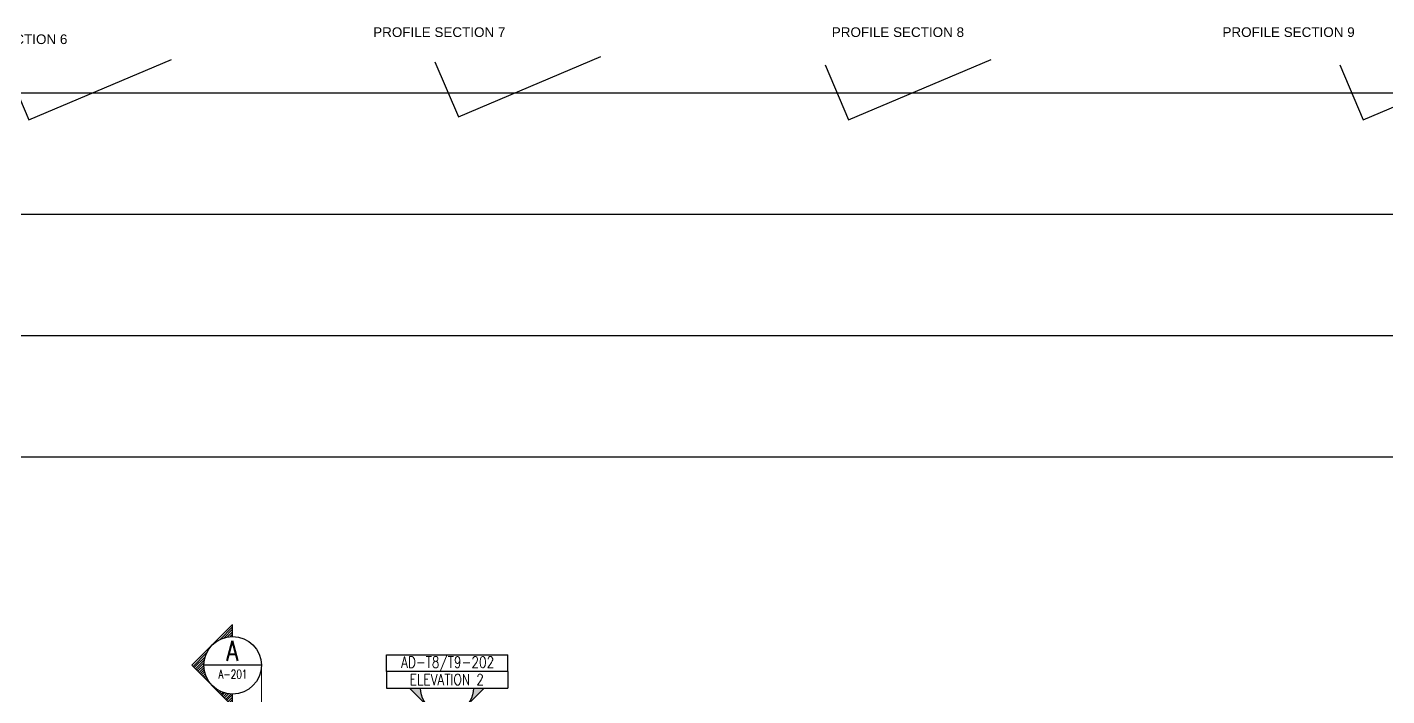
# Model space of a CAD drawing. Header units: millimetres. Extents: x 1066295 to 1300022, y -5734212 to -5454663.
# Drawn here: x 1193788 to 1229095, y -5700046 to -5682677 of the extents above; entities that cross this region are included whole.
import ezdxf

# ---------------------------------------------------------------- set-up
doc = ezdxf.new("R2010")
doc.units = ezdxf.units.MM
doc.header["$LTSCALE"] = 1000
doc.header["$MEASUREMENT"] = 0
for name, pattern in [('AUDIT_D_120904163729-0', [0]), ('T9_KEY PLAN(TYPICAL FLOOR)$0$T8(T9 IS SIMILAR) - DIMENSION & TEXTING$0$T8_REFUGE COLUMNS$0$HIDDEN', [0.375, 0.25, -0.125]), ('T9_PROFILE SECTIONS$0$HIDDEN2', [0.1875, 0.125, -0.0625]), ('T9_PROFILE SECTIONS$0$PHANTOM2', [1.25, 0.625, -0.125, 0.125, -0.125, 0.125, -0.125]), ('T9_PROFILE SECTIONS$0$T8_PROFILE SECTIONS$0$PHANTOM2', [1.25, 0.625, -0.125, 0.125, -0.125, 0.125, -0.125])]:
    doc.linetypes.add(name, pattern=pattern)
doc.layers.get('0').update_dxf_attribs({"linetype": 'AUDIT_D_120904163729-0'})
for name, color, linetype in [('T9_KEY PLAN(TYPICAL FLOOR)$0$T8(T9 IS SIMILAR) - DIMENSION & TEXTING$0$T8_REFUGE COLUMNS$0$a-section line', 92, 'Continuous'), ('T9_KEY PLAN(TYPICAL FLOOR)$0$T8(T9 IS SIMILAR) - DIMENSION & TEXTING$0$T8_REFUGE COLUMNS$0$SECTSYMBOL', 3, 'Continuous'), ('T9_KEY PLAN(TYPICAL FLOOR)$0$T8(T9 IS SIMILAR) - DIMENSION & TEXTING$0$T8_REFUGE COLUMNS$0$TEXTB', 2, 'Continuous'), ('T9_KEY PLAN(TYPICAL FLOOR)$0$T8_REFUGE COLUMNS$0$SECTSYMBOL', 3, 'Continuous'), ('T9_PROFILE SECTIONS$0$A-PROFILE SECTIONS', 81, 'T9_PROFILE SECTIONS$0$PHANTOM2'), ('T9_PROFILE SECTIONS$0$LEVEL', 7, 'Continuous'), ('T9_PROFILE SECTIONS$0$T8_PROFILE SECTIONS$0$A-PROFILE SECTIONS', 81, 'T9_PROFILE SECTIONS$0$T8_PROFILE SECTIONS$0$PHANTOM2')]:
    doc.layers.add(name, color=color, linetype=linetype)
doc.styles.add('T9_KEY PLAN(TYPICAL FLOOR)$0$T8(T9 IS SIMILAR) - DIMENSION & TEXTING$0$T8_REFUGE COLUMNS$0$ROMANS', font='romans.shx', dxfattribs={"width": 0.75})
doc.styles.add('T9_KEY PLAN(TYPICAL FLOOR)$0$T8(T9 IS SIMILAR) - DIMENSION & TEXTING$0$T8_REFUGE COLUMNS$0$TEXT1', font='simplex.shx', dxfattribs={"width": 0.8})
doc.styles.add('T9_PROFILE SECTIONS$0$arial', font='sanss___.ttf')
doc.styles.add('T9_PROFILE SECTIONS$0$T8_PROFILE SECTIONS$0$arial', font='sanss___.ttf')

# ---------------------------------------------------------------- blocks, each defined once
blk = doc.blocks.new('T9_PROFILE SECTIONS$0$A$C04612184')
at = {"layer": 'T9_PROFILE SECTIONS$0$LEVEL', "color": 8, "linetype": 'T9_PROFILE SECTIONS$0$HIDDEN2', "ltscale": 5}
for p, q in [((89.8181, 7.515), (-67.8271, 7.515)), ((89.8181, 4.365), (-67.8271, 4.365)), ((89.8181, 1.215), (-67.8271, 1.215)), ((89.8181, -1.935), (-67.8271, -1.935))]:
    blk.add_line(p, q, dxfattribs=at)
blk = doc.blocks.new('T9_PROFILE SECTIONS$0$A$C3ED14206')
at = {"linetype": 'ByBlock'}
blk.add_lwpolyline([(-1664.1, -92459.9), (-1056.4, -93891.7), (2646.1, -92320.2)], dxfattribs=at)
blk = doc.blocks.new('T9_PROFILE SECTIONS$0$A$C3D9C41AD')
at = {"linetype": 'ByBlock'}
blk.add_lwpolyline([(1624, -92459.9), (2231.7, -93891.8), (5934.2, -92320.2)], dxfattribs=at)
blk = doc.blocks.new('T9_KEY PLAN(TYPICAL FLOOR)')
at = {"layer": 'T9_KEY PLAN(TYPICAL FLOOR)$0$T8(T9 IS SIMILAR) - DIMENSION & TEXTING$0$T8_REFUGE COLUMNS$0$a-section line', "extrusion": (6.49692e-15, 1.108e-09, 1)}
h = blk.add_hatch(color=8, dxfattribs=at)
edge = h.paths.add_edge_path()
edge.add_line((1207118.9, -5697446.6), (1207402.9, -5697446.6))
edge.add_line((1207402.9, -5697446.6), (1206433.1, -5698416.4))
edge.add_line((1206433.1, -5698416.4), (1205463.2, -5697446.6))
edge.add_line((1205463.2, -5697446.6), (1205747.3, -5697446.6))
edge.add_ellipse((1206433.1, -5697446.6), major_axis=(-484.9, -484.9), ratio=1, start_angle=315, end_angle=495)
at = {"layer": 'T9_KEY PLAN(TYPICAL FLOOR)$0$T8(T9 IS SIMILAR) - DIMENSION & TEXTING$0$T8_REFUGE COLUMNS$0$SECTSYMBOL'}
h = blk.add_hatch(dxfattribs=at)
h.set_pattern_fill('ANSI31', color=8, scale=355.5, angle=990, style=0)
h.set_pattern_definition([(225, (292786.792, -7078624.116), (-31.4220576, 31.4220576), [])])
h.paths.add_polyline_path([(1200337.9, -5696327.7), (1199809.2, -5696856.4), (1200337.9, -5697385.2, -0.1989124), (1200118.9, -5696856.4, -0.1989124)])
h.paths.add_polyline_path([(1200337.9, -5697385.2), (1200866.7, -5697913.9), (1200866.7, -5697604.2, -0.1989124)])
h.paths.add_polyline_path([(1200866.7, -5695799), (1200337.9, -5696327.7, -0.1989124), (1200866.7, -5696108.7)])
at = {"color": 4, "linetype": 'T9_KEY PLAN(TYPICAL FLOOR)$0$T8(T9 IS SIMILAR) - DIMENSION & TEXTING$0$T8_REFUGE COLUMNS$0$HIDDEN', "ltscale": 5, "const_width": 25, "elevation": 0.1}
blk.add_lwpolyline([(1201614.3, -5696849.1), (1201614.3, -5701090.9)], dxfattribs=at)
at = {"layer": 'T9_KEY PLAN(TYPICAL FLOOR)$0$T8(T9 IS SIMILAR) - DIMENSION & TEXTING$0$T8_REFUGE COLUMNS$0$a-section line', "linetype": 'Continuous'}
for p, q in [((1204863.7, -5697014.6, 0), (1204863.7, -5696582.6, 0)), ((1204863.7, -5696582.6, 0), (1208014.8, -5696582.6, 0)), ((1205463.2, -5696582.6, 0), (1205747.3, -5696582.6, 0)), ((1207118.9, -5696582.6, 0), (1207402.9, -5696582.6, 0)), ((1208014.8, -5697014.6, 0), (1208014.8, -5696582.6, 0)), ((1208014.8, -5697014.6, 0), (1204863.7, -5697014.6, 0)), ((1208014.8, -5697014.6, 0), (1204863.7, -5697014.6, 0)), ((1204863.7, -5697014.6, 0), (1204863.7, -5697446.6, 0)), ((1208014.8, -5697014.6, 0), (1208014.8, -5697446.6, 0)), ((1204863.7, -5697446.6, 0), (1208014.8, -5697446.6, 0)), ((1206433.1, -5698416.4, 0), (1205463.2, -5697446.6, 0)), ((1207402.9, -5697446.6, 0), (1206433.1, -5698416.4, 0))]:
    blk.add_line(p, q, dxfattribs=at)
at = {"layer": 'T9_KEY PLAN(TYPICAL FLOOR)$0$T8(T9 IS SIMILAR) - DIMENSION & TEXTING$0$T8_REFUGE COLUMNS$0$a-section line', "extrusion": (-6.49698e-15, -1.108e-09, -1)}
blk.add_ellipse((1206433.1, -5697446.6, 0), major_axis=(-484.9, -484.9, 0), ratio=1, start_param=3.9269908, end_param=7.0685835, dxfattribs=at)
at = {"layer": 'T9_KEY PLAN(TYPICAL FLOOR)$0$T8(T9 IS SIMILAR) - DIMENSION & TEXTING$0$T8_REFUGE COLUMNS$0$a-section line', "linetype": 'Continuous', "extrusion": (-6.49695e-15, -1.108e-09, -1)}
blk.add_ellipse((1206433.1, -5697446.6, 0), major_axis=(484.9, -484.9, 0), ratio=1, start_param=5.4977871, end_param=8.6393798, dxfattribs=at)
at = {"layer": 'T9_KEY PLAN(TYPICAL FLOOR)$0$T8(T9 IS SIMILAR) - DIMENSION & TEXTING$0$T8_REFUGE COLUMNS$0$SECTSYMBOL', "color": 2}
for p, q in [((1199809.2, -5696856.4, 0.1), (1200849.8, -5695815.8, 0.1)), ((1199809.2, -5696856.4, 0.1), (1200866.7, -5697913.9, 0.1)), ((1201614.3, -5696849.1, 0.1), (1200119, -5696849.1, 0.1)), ((1200866.7, -5697913.9, 0.1), (1200866.7, -5697604.2, 0.1))]:
    blk.add_line(p, q, dxfattribs=at)
at = {"layer": 'T9_KEY PLAN(TYPICAL FLOOR)$0$T8(T9 IS SIMILAR) - DIMENSION & TEXTING$0$T8_REFUGE COLUMNS$0$SECTSYMBOL', "color": 6}
blk.add_circle((1200866.7, -5696856.4, 0.1), 747.7, dxfattribs=at)
at = {"layer": 'T9_KEY PLAN(TYPICAL FLOOR)$0$T8_REFUGE COLUMNS$0$SECTSYMBOL', "color": 2}
blk.add_line((1200866.7, -5696108.7, 0.1), (1200866.7, -5695799, 0.1), dxfattribs=at)
at = {"layer": 'T9_KEY PLAN(TYPICAL FLOOR)$0$T8(T9 IS SIMILAR) - DIMENSION & TEXTING$0$T8_REFUGE COLUMNS$0$a-section line', "extrusion": (-6.49687e-15, 1.108e-09, 1), "char_height": 288, "width": 3463.414, "attachment_point": 5, "text_direction": (1, 0, 0), "style": 'T9_KEY PLAN(TYPICAL FLOOR)$0$T8(T9 IS SIMILAR) - DIMENSION & TEXTING$0$T8_REFUGE COLUMNS$0$TEXT1'}
for s, insert in [('AD-T8/T9-202', (1206450.9, -5696824, 0)), ('ELEVATION 2', (1206429.1, -5697227.2, 0))]:
    blk.add_mtext(s, dxfattribs=dict(at, insert=insert))
at = {"layer": 'T9_KEY PLAN(TYPICAL FLOOR)$0$T8(T9 IS SIMILAR) - DIMENSION & TEXTING$0$T8_REFUGE COLUMNS$0$TEXTB', "style": 'T9_KEY PLAN(TYPICAL FLOOR)$0$T8(T9 IS SIMILAR) - DIMENSION & TEXTING$0$T8_REFUGE COLUMNS$0$ROMANS', "width": 0.75}
for s, height, p in [('A', 525, (1200704, -5696741.8, 0.1)), ('A-201', 225, (1200500.1, -5697197.3, 0.1))]:
    blk.add_text(s, height=height, dxfattribs=at).set_placement(p)
blk = doc.blocks.new('T9_PROFILE SECTIONS')
at = {"linetype": 'ByBlock', "elevation": -0.01}
for points in [[(1194971.8714, -5681254.9505), (1195579.6228, -5682686.7904), (1199282.1523, -5681115.2338)], [(1216256.6741, -5681254.9504), (1216864.4255, -5682686.7904), (1220566.955, -5681115.2337)]]:
    blk.add_lwpolyline(points, dxfattribs=at)
at = {"linetype": 'ByBlock'}
blk.add_blockref('T9_KEY PLAN(TYPICAL FLOOR)', (0.1954, 0.8356), dxfattribs=at)
at = {"layer": 'T9_PROFILE SECTIONS$0$LEVEL', "linetype": 'ByBlock', "xscale": 1000, "yscale": 1000, "zscale": 1000}
blk.add_blockref('T9_PROFILE SECTIONS$0$A$C04612184', (1171279.5443, -5689510.054, -0.01), dxfattribs=at)
at = {"layer": 'T9_PROFILE SECTIONS$0$A-PROFILE SECTIONS', "linetype": 'ByBlock', "insert": (1196576.3727, -5680467.1661, -0.01), "char_height": 250, "attachment_point": 3, "style": 'T9_PROFILE SECTIONS$0$arial'}
blk.add_mtext_dynamic_manual_height_columns('{\\f@Arial Unicode MS|b0|i0|c0|p34;PROFILE SECTION 6}', width=3573.967597, gutter_width=500, heights=[0], dxfattribs=at)
at = {"layer": 'T9_PROFILE SECTIONS$0$T8_PROFILE SECTIONS$0$A-PROFILE SECTIONS', "linetype": 'ByBlock', "char_height": 250, "attachment_point": 7, "style": 'T9_PROFILE SECTIONS$0$T8_PROFILE SECTIONS$0$arial'}
for s, insert in [('{\\f@Arial Unicode MS|b0|i0|c0|p34;PROFILE SECTION 8}', (1216427.2084, -5680537.1786)), ('{\\f@Arial Unicode MS|b0|i0|c0|p34;PROFILE SECTION 9}', (1226571.3345, -5680536.2348))]:
    blk.add_mtext_dynamic_manual_height_columns(s, width=4288.211091, gutter_width=500, heights=[0], dxfattribs=dict(at, insert=insert))
at = {"linetype": 'ByBlock'}
for name, p in [('T9_PROFILE SECTIONS$0$A$C3ED14206', (1207785.4618, -5588720.0701, -0.01)), ('T9_PROFILE SECTIONS$0$A$C3D9C41AD', (1227995.8797, -5588795.054, -0.01))]:
    blk.add_blockref(name, p, dxfattribs=at)
at = {"layer": 'T9_PROFILE SECTIONS$0$T8_PROFILE SECTIONS$0$A-PROFILE SECTIONS', "linetype": 'ByBlock', "insert": (1204517.3443, -5680537.1786), "char_height": 250, "attachment_point": 7, "style": 'T9_PROFILE SECTIONS$0$T8_PROFILE SECTIONS$0$arial'}
blk.add_mtext_dynamic_manual_height_columns('{\\f@Arial Unicode MS|b0|i0|c0|p34;PROFILE SECTION 7}', width=4288.211091, gutter_width=500, heights=[0], dxfattribs=at)

msp = doc.modelspace()

# ---------------------------------------------------------------- block references
at = {"linetype": 'ByBlock'}
msp.add_blockref('T9_PROFILE SECTIONS', (-1745, -2398, 0), dxfattribs=at)

doc.saveas('drawing.dxf')
